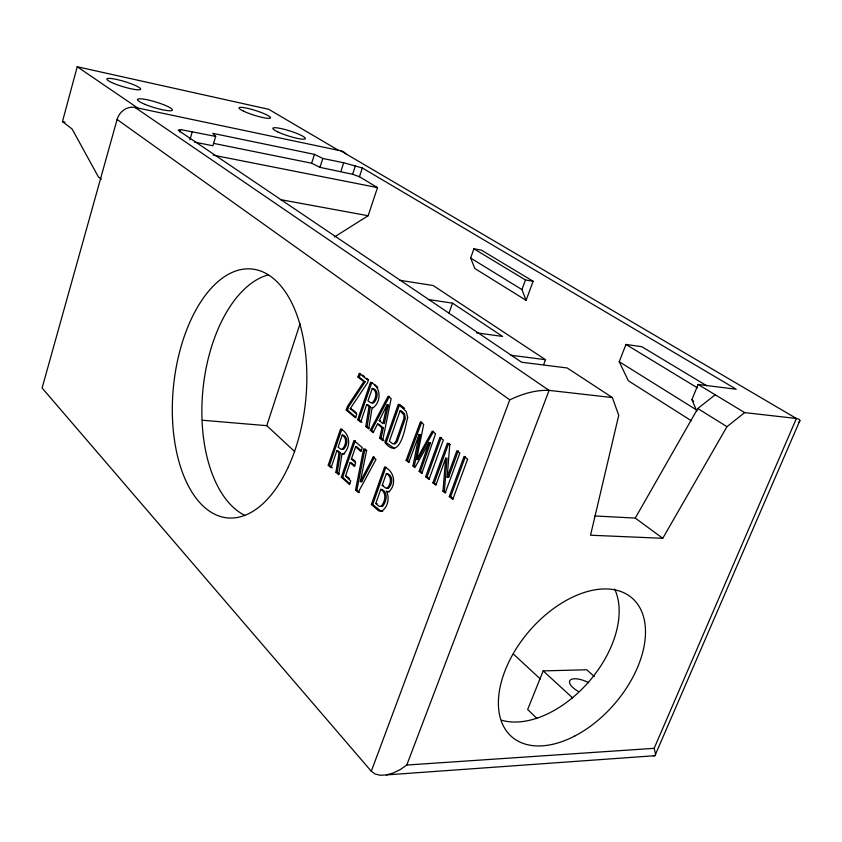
<?xml version="1.0" encoding="UTF-8"?>
<svg xmlns="http://www.w3.org/2000/svg" width="842" height="842" viewBox="0 0 842 842"><rect width="100%" height="100%" fill="white"/><g stroke="black" fill="none" stroke-linecap="round" stroke-linejoin="round"><path stroke-width="1.26" d="M458.29 450.817L448.544 477.403L447.176 477.309L449.744 445.029L447.365 443.145L432.946 482.813L435.851 485.245L445.713 458.174L447.081 458.28L444.344 491.296L445.818 492.538M448.544 477.403L448.754 474.814M447.176 477.309L456.911 450.712L459.869 453.049L445.186 493.075L442.966 491.212L445.713 458.174M342.031 453.88L338.695 474.762L335.926 472.246L339.084 452.785L336.853 450.807L331.032 467.805L328.212 465.237L340.589 428.946C350.335 433.483 351.198 447.155 343.525 453.775L342.031 453.88L344.841 453.87M372.132 407.549L368.701 428.936L365.786 426.494L369.028 406.57L366.68 404.644L360.639 422.179L357.671 419.684L370.543 382.268C380.942 386.478 381.573 400.666 373.701 407.381L372.132 407.549L373.459 407.675M339.084 474.014L337.242 472.33L340.389 452.891L338.158 450.912L336.853 450.807M369.049 428.231L367.112 426.61L370.354 406.697L368.007 404.781L366.68 404.644M412.99 466.079L419.127 434.546L420.484 434.661L414.348 466.173L412.99 466.079L414.853 467.636L429.104 442.576L430.462 442.692L420.495 471.331L422.295 472.825M373.185 457.048L375.985 459.458L358.155 492.444L355.545 490.076L363.628 448.807L366.459 451.249L360.323 481.635L361.66 481.719L374.522 457.143L373.185 457.048L360.323 481.635M359.481 492.528L356.871 490.149L364.954 448.912L366.849 450.533M361.66 481.719L362.165 479.182M433.609 431.283L417.906 459.616L416.558 459.522L423.705 424.389L420.432 421.8L406.128 460.321L408.78 462.553L419.127 434.546M387.025 404.97L382.921 423.642L379.226 420.6L387.025 404.97L388.362 405.097L384.257 423.758M379.689 438.145L382.005 427.768L377.5 424.042L373.132 432.651L370.28 430.262L388.141 396.214L391.162 398.603L382.626 440.608L379.689 438.145L381.026 438.261L383.963 440.724M381.026 438.261L383.342 427.883L378.826 424.157L377.5 424.042M101.366 179.262L98.356 176.831L72.107 129.015L62.466 121.595L77.222 66.75L268.745 109.313L338.484 150.339M345.925 153.833A14.293 11.493 -59.7 0 0 340.778 150.823L135.057 107.46A15.545 13.777 -57.5 0 0 117.101 119.48L42.1 388.004L371.29 771.251L375.037 773.998L380.184 775.25L386.383 774.914L654.908 755.706L799.9 420.516L799.037 419.2L796.406 418.485L744.665 412.601L698.123 384.447L691.935 399.561L696.797 411.233M179.851 131.952L180.546 129.573L215.678 136.425L212.889 145.782L194.449 142.066M189.882 139.898L192.313 131.626M334.39 236.991L368.143 215.731L377.5 187.598L359.439 176.725L352.619 174.283L319.971 167.347L311.645 163.222L314.466 154.37L212.805 133.352L215.678 136.425M319.971 167.347L322.812 158.464L314.466 154.37M340.831 171.558L343.694 162.759L362.313 167.958L736.245 389.246L698.123 384.447M294.711 451.544L266.777 425.673L300.015 323.791M352.619 174.283L355.482 165.527M359.439 176.725L362.313 167.958M363.828 381.71L357.966 377.048L359.239 373.311L368.301 380.489L367.512 382.763L350.219 408.686L356.745 414.127L355.471 417.842L346.209 410.075L347.462 406.391L363.828 381.71L365.144 381.858L348.777 406.518L347.514 410.191L355.861 417.179M365.144 381.858L359.281 377.184L360.555 373.459M332.348 467.889L329.517 465.331L341.905 429.062M342.22 435.093L338.095 447.165L340.884 449.207L342.284 449.165C345.862 445.597 347.514 438.072 342.22 435.093L343.536 435.209C348.83 438.177 347.178 445.702 343.599 449.26L342.199 449.312M361.965 422.295L358.987 419.8L371.859 382.405M341.326 477.151L353.966 440.471L362.228 447.597L360.892 451.449L355.598 446.86L351.377 459.069L355.64 462.826L354.377 466.468L350.125 462.7L345.483 476.13L350.746 480.887L349.472 484.56L341.326 477.151L342.641 477.235L349.893 483.813M372.269 388.446L367.975 400.897L370.912 402.855L372.375 402.75C376.027 399.129 377.911 391.298 372.269 388.446L373.595 388.583C379.237 391.435 377.353 399.266 373.701 402.876L372.238 402.981M342.641 477.235L355.282 440.587M416.558 459.522L432.251 431.167L435.556 433.788L421.821 473.488L419.137 471.236L429.104 442.576M400.087 410.801L389.351 441.324L392.656 443.723L393.898 443.713L395.866 441.555L403.992 418.316L403.907 414.948L400.087 410.801L401.434 410.928L404.497 413.643L405.339 418.442L397.213 441.661L395.245 443.818L393.993 443.839M382.689 511.483L378.69 510.883L371.385 504.474L384.636 466.91C394.067 471.236 396.603 483.508 389.667 491.075L388.088 491.781L386.394 491.307C390.109 497.654 387.699 507.789 381.342 511.42M381.394 511.473L372.722 504.547L385.973 467.005M380.773 489.391C387.057 493.033 385.131 501.685 381.215 506.295L379.142 506.337L375.785 503.527L380.773 489.391L382.121 489.476C388.404 493.107 386.478 501.758 382.563 506.368L380.489 506.41M388.583 488.086L385.815 488.128L382.194 485.392L386.383 473.541L387.72 473.636C393.561 476.593 392.456 484.087 388.583 488.086L387.162 488.213M448.986 313.066L452.501 303.152L428.283 299.531M470.636 258.052L473.909 248.811L481.413 250.148L533.123 281.27L526.082 300.331L474.867 268.514L470.636 258.052L521.945 289.585L526.082 300.331M425.684 476.719L439.956 437.272L443.345 439.956L428.999 479.508L425.684 476.719L427.052 476.814L429.536 478.898M427.052 476.814L441.313 437.387M436.251 484.518L434.314 482.898L448.733 443.26L450.323 444.513M521.945 289.585L525.471 279.997L473.909 248.811M449.302 496.527L464.079 456.385L467.615 459.185L452.764 499.432L449.302 496.527L450.68 496.612L453.28 498.79M450.68 496.612L465.458 456.49M418.685 439.524L420.484 434.661M409.254 461.911L407.486 460.427L421.789 421.926M371.29 771.251L509.747 399.845C521.966 394.045 535.438 389.793 549.089 390.383L612.366 397.571L618.733 415.338L590.537 535.217L662.759 538.301L726.962 426.683L744.665 412.601M543.648 364.597L545.5 359.692L433.135 285.512L399.876 280.302M386.383 774.914L393.203 772.988L400.16 769.62L406.77 765.041L549.089 390.383L135.057 107.46M691.314 420.737L628.364 380.805L619.217 361.713L625.974 344.452L641.825 346.704L706.827 385.825M594.431 676.6L586.716 669.779L543.164 670.895L527.671 709.522L536.986 718.479M655.623 754.4L654.16 748.317L796.406 418.485L340.778 150.823M386.688 408.444L388.362 405.097M798.953 422.347L799.9 420.516M370.28 430.262L371.606 430.378L389.478 396.35M429.167 444.965L430.462 442.692M594.873 515.957L635.278 518.083L697.786 408.528L715.216 394.793M387.236 488.002C391.109 484.003 392.214 476.509 386.383 473.541M180.546 129.573L178.072 130.184L521.598 362.228L567.203 367.975L612.366 397.571M406.77 765.041L654.16 748.317M653.297 755.737L654.908 755.706M375.785 503.527L377.121 503.6M371.385 504.474L372.722 504.547M386.394 491.307L389.436 491.854M355.545 490.076L356.871 490.149M442.966 491.212L444.344 491.296M382.194 485.392L383.531 485.476M345.483 476.13L346.799 476.225M432.946 482.813L434.314 482.898M335.926 472.246L337.242 472.33M419.137 471.236L420.495 471.331M328.212 465.237L329.517 465.331M350.125 462.7L351.44 462.795L354.85 465.805M406.128 460.321L407.486 460.427M351.377 459.069L352.703 459.164L355.261 461.416M339.084 452.785L340.389 452.891M355.598 446.86L356.913 446.965L361.334 450.786M202.543 420.253L266.777 425.673M382.005 427.768L383.342 427.883M365.786 426.494L367.112 426.61M357.671 419.684L358.987 419.8M379.226 420.6L380.552 420.716M350.219 408.686L351.535 408.812M346.209 410.075L347.514 410.191M369.028 406.57L370.354 406.697M357.966 377.048L359.281 377.184M510.968 355.25L545.5 359.692M476.583 332.864L502.59 336.442L452.501 303.152M525.471 279.997L533.123 281.27M280.397 199.607L368.143 215.731M213.205 155.149L377.5 187.598M62.466 121.595L65.013 122.101M213.889 143.424L311.645 163.222M322.812 158.464L343.694 162.759M394.603 448.649L386.225 442.618L399.645 404.402L404.634 408.349M625.974 344.452L697.46 387.888M697.786 408.528L726.962 426.683M619.217 361.713L696.723 410.075M77.222 66.75L137.793 108.039M117.101 119.48L509.747 399.845M635.278 518.083L662.759 538.301M362.565 375.048L364.586 376.648M366.596 378.237L368.607 379.837M374.49 384.489L377.742 387.257M352.472 409.591L356.198 412.696M371.606 430.378L373.511 431.967M347.683 477.014L349.441 478.593M543.164 670.895L572.655 697.934M513.409 654.066L540.385 679.041M691.935 399.561L693.703 401.497M578.412 691.492A15.724 6.231 24.4 0 1 570.444 679.947A15.724 6.231 24.4 0 1 588.695 682.715M244.948 515.441A123.395 67.602 -84.4 0 1 202.89 390.151A123.395 67.602 -84.4 0 1 268.209 274.881M614.649 589.063A89.936 56.172 -49.1 0 1 589.347 681.157A89.936 56.172 -49.1 0 1 501.716 720.247M407.675 417.474C405.055 427.273 400.245 461.627 384.878 442.503L398.308 404.265L406.223 411.464L407.675 417.474M277.744 131.878A17.082 2.621 17.7 0 0 304.888 139.046A17.082 2.621 17.7 0 0 284.659 129.426A17.082 2.621 17.7 0 0 277.744 131.878M243.601 111.176A16.503 2.431 17.6 0 0 270.008 118.217A16.503 2.431 17.6 0 0 250.874 109.165A16.503 2.431 17.6 0 0 243.601 111.176M114.038 83.537A17.608 2.684 16.8 0 0 140.561 89.294A17.608 2.684 16.8 0 0 116.67 79.474A17.608 2.684 16.8 0 0 114.038 83.537M145.14 104.408A18.24 2.915 16.9 0 0 172.347 110.155A18.24 2.915 16.9 0 0 147.276 99.788A18.24 2.915 16.9 0 0 145.14 104.408M288.374 466.752A125.048 66.476 -84.4 0 0 255.389 269.535A125.048 66.476 -84.4 0 0 175.083 444.092A125.048 66.476 -84.4 0 0 288.374 466.752M574.686 736.066A91.81 56.077 -49.1 0 0 634.215 600.093A91.81 56.077 -49.1 0 0 506.916 666.159A91.81 56.077 -49.1 0 0 574.686 736.066"/></g></svg>
